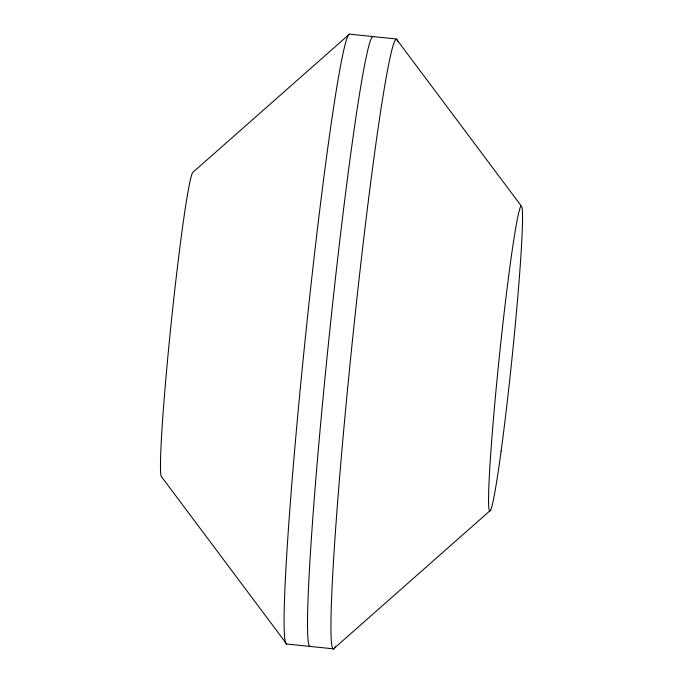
<?xml version="1.0" encoding="UTF-8"?>
<svg xmlns="http://www.w3.org/2000/svg" width="683" height="683" viewBox="0 0 683 683"><rect width="100%" height="100%" fill="white"/><g stroke="black" fill="none" stroke-linecap="round" stroke-linejoin="round"><path stroke-width="1.02" d="M521.24 205.942L396.311 38.982L349.44 34.15L193.135 172.125A153.274 6.386 -84.1 0 0 171.023 324.63A153.274 6.386 -84.1 0 0 161.76 477.058L286.689 644.018L333.56 648.85L489.865 510.875M335.507 646.229A306.547 12.781 -84.1 0 1 352.078 344.001A306.547 12.781 -84.1 0 1 397.719 41.578M310.125 646.434A306.547 12.781 -84.1 0 1 328.643 341.585A306.547 12.781 -84.1 0 1 372.875 36.566M286.689 644.018A306.547 12.781 -84.1 0 1 305.207 339.169A306.547 12.781 -84.1 0 1 349.44 34.15M501.1 451.19A153.274 6.386 -84.1 0 0 521.94 207.239A153.274 6.386 -84.1 0 0 493.613 416.792A153.274 6.386 -84.1 0 0 501.1 451.19"/></g></svg>
